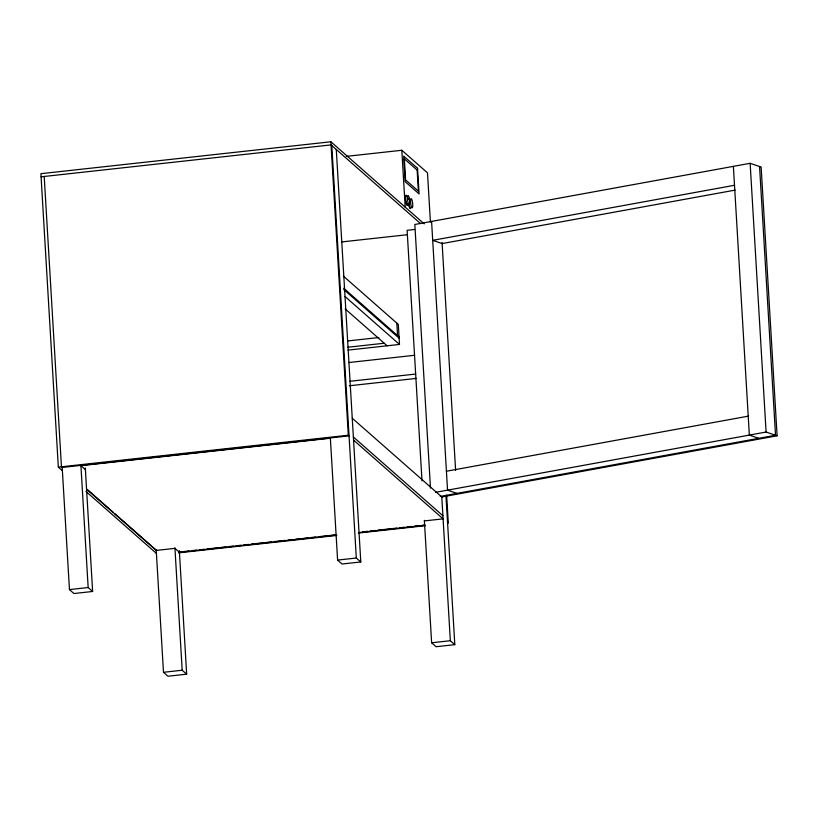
<?xml version="1.0" encoding="UTF-8"?>
<svg xmlns="http://www.w3.org/2000/svg" width="818" height="818" viewBox="0 0 818 818"><rect width="100%" height="100%" fill="white"/><g stroke="black" fill="none" stroke-linecap="round" stroke-linejoin="round"><path stroke-width="1.23" d="M441.781 496.966L777.1 435.8L761.139 167.056L750.137 163.303L414.828 224.469L430.493 488.111M734.503 185.277L432.702 240.339L442.139 243.559L735.167 190.103M446.423 471.229L748.225 416.168M435.585 492.334L766.098 432.037L777.1 435.8M440.217 496.434L775.525 435.258L759.564 166.524M424.215 223.866L330.871 141.77L40.9 173.682L58.334 467.139L62.148 470.483M41.084 176.811L331.055 144.898L420.575 223.631M346.392 156.361L401.822 150.267L427.487 172.843L430.421 222.128M414.603 229.48L407.119 230.308L422.006 480.902M341.668 241.934L407.517 234.694M347.435 340.983L378.816 337.537M347.814 347.241L384.204 343.233M347.987 350.104L399.501 344.439L398.315 324.439L343.448 276.187M348.703 362.548L414.552 355.298M349.818 381.29L415.667 374.051M349.235 385.789L416.342 378.407M58.334 467.139L348.304 435.227L349.051 435.882L62.199 467.446L61.452 466.792L44.203 176.463M330.36 438.223L80.921 465.667L85.399 469.604M424.389 520.913L443.09 518.857L353.55 440.094M179.111 552.058L181.647 551.772M184.173 551.496L189.244 550.943M191.77 550.657L196.841 550.105M199.367 549.829L204.439 549.267M206.964 548.99L225.962 546.894M228.498 546.618L233.559 546.066M236.095 545.78L241.157 545.228M243.692 544.952L248.754 544.389M251.29 544.113L263.948 542.723M266.484 542.436L271.545 541.884M274.081 541.608L285.472 540.35M288.008 540.074L293.069 539.512M295.605 539.236L300.676 538.673M303.202 538.397L308.274 537.845M310.799 537.559L315.871 537.007M318.396 536.731L336.126 534.778M362.722 531.853L367.783 531.291M370.319 531.015L375.38 530.453M377.916 530.176L396.904 528.091M399.44 527.804L404.501 527.252M407.037 526.976L412.098 526.414M414.634 526.138L419.695 525.575M422.231 525.299L424.767 525.023M336.433 535.023L179.428 552.303L174.95 548.367L156.238 550.422L86.698 489.266M359.225 532.518L425.063 525.268M178.59 552.845L336.873 535.432M358.396 533.06L425.513 525.677M69.458 589.594L88.16 587.539L92.638 591.475L73.937 593.531L69.458 589.594L62.178 467.16M337.599 560.085L356.311 558.029L360.789 561.966L342.077 564.021L337.599 560.085L330.329 437.65M163.488 672.294L182.189 670.228L186.668 674.175L167.956 676.23L163.488 672.294L156.218 550.074M431.628 642.784L450.34 640.719L454.808 644.666L436.106 646.721L431.628 642.784L424.358 520.34M758.777 438.315L749.349 435.094L733.378 166.361M456.976 493.377L447.548 490.156L431.577 221.412M343.693 288.253L399.061 336.944M343.775 289.5L399.133 338.192M345.094 296.586L399.501 344.439M345.176 308.897L387.129 345.799M352.241 418.223L441.792 496.976M353.356 436.976L442.906 515.729M447.558 522.508L448.305 523.172L446.638 495.156M87.168 489.409L112.884 512.017M114.786 513.694L156.688 550.545M85.951 491.424L156.422 553.408M750.137 163.303L766.098 432.037M442.068 242.465L455.616 470.452M445.963 495.708L454.808 644.666M441.771 496.649L450.34 640.719M401.822 150.267L405.196 207.138M396.822 323.13L397.568 335.625M336.28 149.489L360.789 561.966M331.801 145.553L356.311 558.029M330.871 141.77L348.304 435.227M179.336 550.678L186.668 674.175M174.919 547.794L182.189 670.228M85.307 467.988L92.638 591.475M80.89 465.094L88.16 587.539M407.896 203.692A5.143 1.104 83.7 0 1 406.474 204.367A5.143 1.104 83.7 0 1 405.483 197.578A5.143 1.104 83.7 0 1 406.73 195.727M410.841 207.752A5.143 1.104 83.7 0 1 408.898 205.062M408.724 199.193A5.143 1.104 83.7 0 1 409.808 198.907M410.718 207.281A4.581 0.982 83.7 0 1 408.826 203.723M409.02 199.142A4.581 0.982 83.7 0 1 409.521 199.019M407.65 204.081A4.571 0.982 83.7 0 1 405.83 201.116A4.571 0.982 83.7 0 1 406.444 195.839M417.558 168.303L403.673 156.095L405.196 181.719L419.082 193.927L417.558 168.303M417.149 170.103L404.348 158.845L405.605 179.929L418.397 191.177L417.149 170.103M407.528 197.046A4.571 0.982 83.7 0 0 408.847 204.52A4.571 0.982 83.7 0 0 409.368 198.662A4.571 0.982 83.7 0 0 407.528 197.046M410.595 200.226A4.581 0.982 83.7 0 0 411.914 207.721A4.581 0.982 83.7 0 0 412.446 201.841A4.581 0.982 83.7 0 0 410.595 200.226"/></g></svg>
